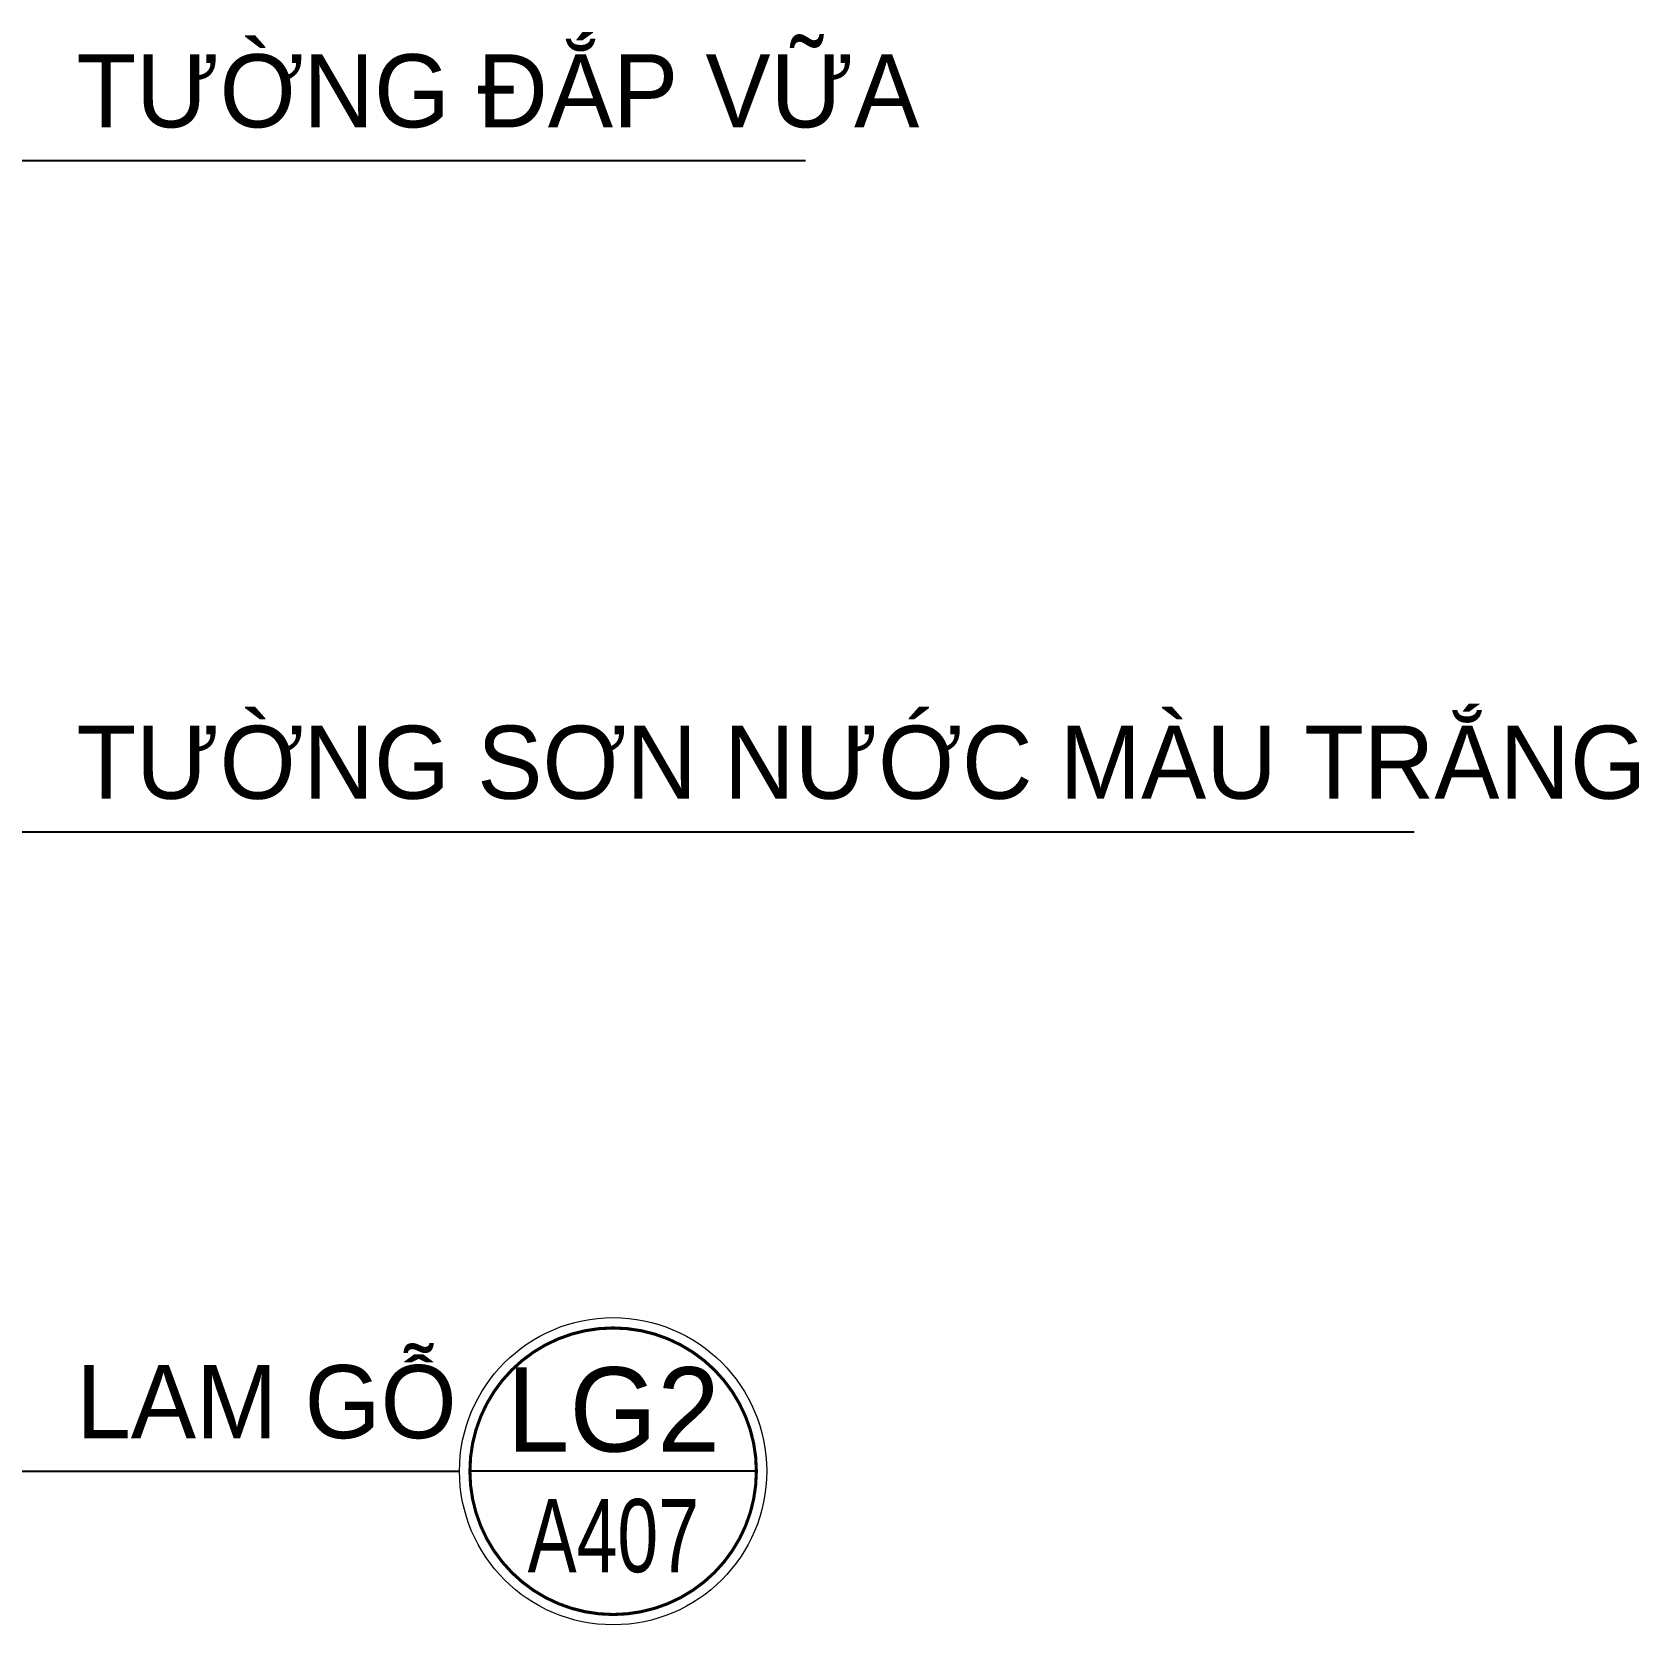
# Model space of a CAD drawing. Header units: inches. Extents: x 88947 to 296847, y 35049 to 161062.
# Drawn here: x 263663 to 265092, y 125287 to 126703 of the extents above; entities that cross this region are included whole.
import ezdxf
from ezdxf.enums import TextEntityAlignment as Align

# ---------------------------------------------------------------- set-up
doc = ezdxf.new("R2010")
doc.units = ezdxf.units.IN
doc.header["$MEASUREMENT"] = 0
for name, color, linetype, lineweight in [('HACTH', 8, 'Continuous', 5), ('KY HIEU', 4, 'Continuous', 25), ('netthay', 254, 'Continuous', 25), ('THAY', 3, 'Continuous', 18)]:
    doc.layers.add(name, color=color, linetype=linetype, lineweight=lineweight)
doc.layers.add('NHO', color=8, linetype='Continuous')
doc.layers.add('text', color=2, linetype='Continuous')
doc.styles.add('FRANKO', font='VFRANKO.TTF')
doc.styles.add('TAS-MTEXT', font='VAVOB.TTF', dxfattribs={"width": 0.75})
doc.styles.add('VNI-HELVE-CONDENSE', font='VNARIAL.TTF', dxfattribs={"width": 0.7})
doc.dimstyles.new('TL 50', dxfattribs={"dimscale": 50, "dimtxt": 1.25, "dimasz": 0.5, "dimexe": 1, "dimexo": 1, "dimgap": 0.5, "dimtad": 1, "dimdec": 0, "dimzin": 3, "dimdsep": 46, "dimtxsty": 'VNI-HELVE-CONDENSE', "dimblk": 'DOT', "dimcen": 2, "dimclrt": 7, "dimazin": 2, "dimtfac": 0.75, "dimtdec": 0, "dimtix": 1, "dimtmove": 2, "dimatfit": 2, "dimfxl": 1.5, "dimtolj": 1, "dimtzin": 0, "dimarcsym": 0})

# ---------------------------------------------------------------- blocks, each defined once
blk = doc.blocks.new('_Dot')
at = {"layer": 'netthay', "color": 0, "lineweight": -2}
blk.add_line((-0.5, 0), (-1, 0), dxfattribs=at)
at = {"layer": 'netthay', "color": 0, "const_width": 0.5}
blk.add_lwpolyline([(-0.25, 0, 1), (0.25, 0, 1)], format="xyb", close=True, dxfattribs=at)

msp = doc.modelspace()

# ---------------------------------------------------------------- linework, layer by layer
at = {"layer": 'KY HIEU'}
msp.add_line((264307.2115937726, 125423.5860367976), (264052.2115937726, 125423.5860367976), dxfattribs=at)
at = {"layer": 'KY HIEU', "const_width": 2.75}
msp.add_lwpolyline([(264052.3365937726, 125423.5860367976, 1), (264307.0865937726, 125423.5860367976, 1)], format="xyb", close=True, dxfattribs=at)
at = {"layer": 'NHO'}
msp.add_circle((264179.7115937726, 125423.5860367976), 127.5, dxfattribs=at)
at = {"layer": 'THAY', "color": 8}
msp.add_circle((264179.7115937726, 125423.5860367976), 136.5797042643244, dxfattribs=at)

# ---------------------------------------------------------------- texts
at = {"layer": 'text', "style": 'FRANKO'}
for s, p in [('TÖÔØNG ÑAÉP VÖÕA', (263702.5135764494, 126618.3361950133)), ('TÖÔØNG SÔN NÖÔÙC MAØU TRAÉNG', (263702.5135764494, 126021.3996288791)), ('LAM GOÃ', (263702.5135764494, 125452.9473735991))]:
    msp.add_text(s, height=65, dxfattribs=at).set_placement(p)
msp.add_text('LG2', height=75, dxfattribs=at).set_placement((264179.8873194428, 125441.0261236184), align=Align.CENTER)
at = {"layer": 'text', "style": 'TAS-MTEXT', "width": 0.75}
msp.add_text('A407', height=65, dxfattribs=at).set_placement((264179.8873194428, 125333.8482809741), align=Align.CENTER)

# ---------------------------------------------------------------- leaders
at = {"layer": 'HACTH'}
for points in [[(262852.3897331954, 126588.9748582118), (263932.6607092214, 126588.9748582118), (264350.8134781998, 126588.9748582118)], [(262822.3897331954, 125992.0382920776), (263932.6607092214, 125992.0382920776), (264891.9953636616, 125992.0382920776)], [(262797.3897331954, 125423.5860367977), (263932.6607092214, 125423.5860367976), (264043.1318895083, 125423.5860367976)]]:
    msp.add_leader(points, dimstyle='TL 50', override={"dimgap": 0.5, "dimtad": 0}, dxfattribs=at)

doc.saveas('drawing.dxf')
